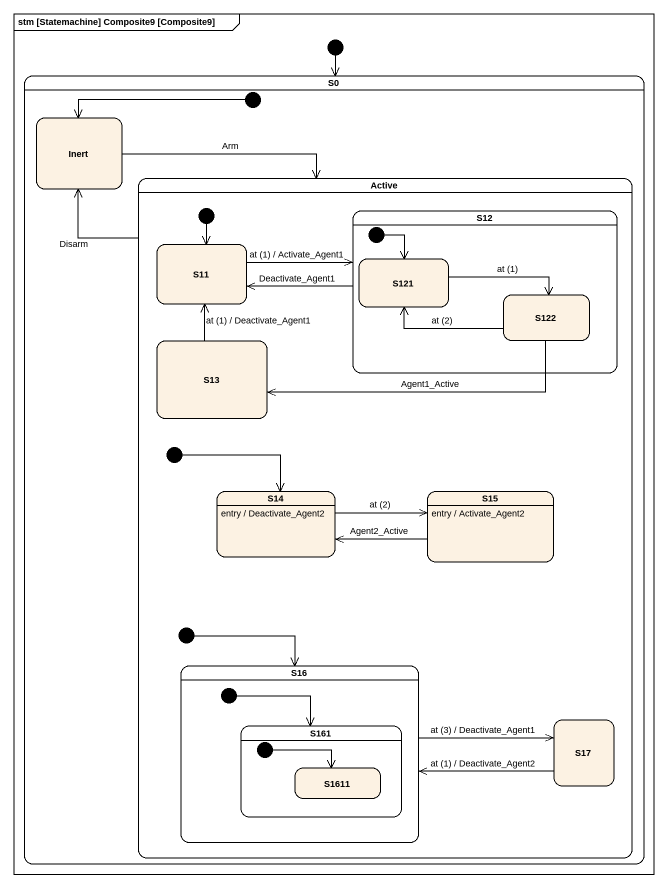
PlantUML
@startuml
mainframe stm [Statemachine] Composite9 [Composite9]
hide empty description
state S0 {
  state Inert
  state Active {
    state initial3 <<start>>
    state S12 {
      state S121
      state S122
      [*] --> S121
    }
    state S11
    state S13
    state initial5 <<start>>
    state S14
    S14 : entry / Deactivate_Agent2
    state S15
    S15 : entry / Activate_Agent2
    state initial6 <<start>>
    state S16 {
      state S161 {
        state S1611
        [*] -right-> S1611
      }
      [*] --> S161
    }
    state S17
  }
  [*] -left-> Inert
}
[*] --> S0
Inert --> Active : Arm
Active -up-> Inert : Disarm
initial3 --> S11
S12 -left-> S11 : Deactivate_Agent1
S11 -right-> S12 : at (1) / Activate_Agent1
S121 -right-> S122 : at (1)
S122 -left-> S121 : at (2)
S122 -left-> S13 : Agent1_Active
S13 -up-> S11 : at (1) / Deactivate_Agent1
initial5 --> S14
S14 -right-> S15 : at (2)
S15 -left-> S14 : Agent2_Active
initial6 --> S16
S16 -right-> S17 : at (3) / Deactivate_Agent1
S17 -left-> S16 : at (1) / Deactivate_Agent2
@enduml
